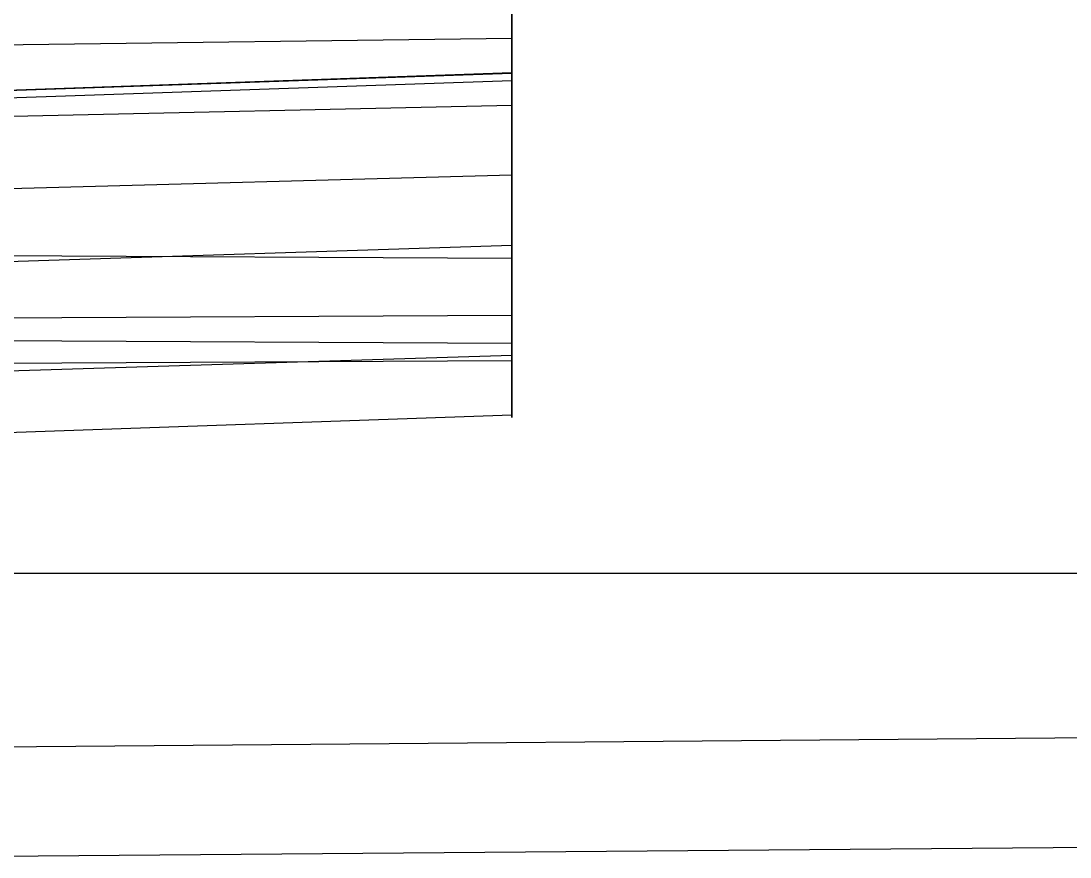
# Model space of a CAD drawing. Extents: x 0 to 702, y -13 to 12.
# Drawn here: x 10.97 to 21.94, y -11.73 to -2.99 of the extents above; entities that cross this region are included whole.
import ezdxf

# ---------------------------------------------------------------- set-up
doc = ezdxf.new("R2010")
doc.units = 0
doc.layers.get('0').update_dxf_attribs({"linetype": 'CONTINUOUS'})

# ---------------------------------------------------------------- blocks, each defined once
blk = doc.blocks.new('*U3')
for p, q in [((16.1, -3.174, 21.939), (3.55, -3.338, 22.346)), ((16.1, -3.174, 21.939), (3.55, -3.338, 22.346)), ((3.55, -3.968, 20.52), (16.1, -3.529, 20.52)), ((3.55, -3.968, 20.52), (16.1, -3.529, 20.52)), ((16.1, -3.54, 20.66), (3.55, -3.973, 20.594)), ((16.1, -3.616, 21.164), (3.55, -4.049, 21.098)), ((16.1, -3.874, 19.793), (3.55, -4.151, 20.133)), ((16.1, -3.874, 19.793), (3.55, -4.151, 20.133)), ((16.1, -4.601, 12.917), (3.55, -4.943, 12.643)), ((16.1, -4.601, 12.917), (3.55, -4.943, 12.643)), ((16.1, -5.337, 17.788), (3.55, -5.745, 17.949)), ((16.1, -5.337, 17.788), (3.55, -5.745, 17.949)), ((16.1, -5.473, 13.258), (3.55, -5.408, 12.825)), ((16.1, -6.07, 17.204), (3.55, -6.135, 17.638)), ((16.1, -6.362, 13.124), (3.55, -6.296, 12.69)), ((16.1, -6.488, 13.19), (3.55, -6.882, 12.997)), ((16.1, -6.488, 13.19), (3.55, -6.882, 12.997)), ((16.1, -6.545, 17.133), (3.55, -6.61, 17.566)), ((16.1, -7.113, 16.526), (3.55, -7.549, 16.563)), ((16.1, -7.113, 16.526), (3.55, -7.549, 16.563))]:
    blk.add_line(p, q)
at = {"extrusion": (0.034899, -0.988166, -0.149367)}
for p, q in [((16.1, -3.54, 20.66), (3.55, -3.973, 20.594)), ((16.1, -3.616, 21.164), (3.55, -4.049, 21.098)), ((16.1, -3.616, 21.164), (16.1, -3.54, 20.66))]:
    blk.add_line(p, q, dxfattribs=at)
at = {"extrusion": (1, 0, 0)}
for p, q in [((16.1, -3.616, 21.164), (16.1, -3.54, 20.66)), ((16.1, -6.362, 13.124), (16.1, -5.473, 13.258)), ((16.1, -6.07, 17.204), (16.1, -6.545, 17.133))]:
    blk.add_line(p, q, dxfattribs=at)
at = {"extrusion": (0.034899, 0.149367, -0.988166)}
for p, q in [((16.1, -5.473, 13.258), (3.55, -5.408, 12.825)), ((16.1, -6.362, 13.124), (16.1, -5.473, 13.258)), ((16.1, -6.362, 13.124), (3.55, -6.296, 12.69))]:
    blk.add_line(p, q, dxfattribs=at)
at = {"extrusion": (0.034899, -0.149367, 0.988166)}
for p, q in [((16.1, -6.07, 17.204), (3.55, -6.135, 17.638)), ((16.1, -6.07, 17.204), (16.1, -6.545, 17.133)), ((16.1, -6.545, 17.133), (3.55, -6.61, 17.566))]:
    blk.add_line(p, q, dxfattribs=at)
at = {"extrusion": (1, 0, 0)}
for centre, radius, start, end in [((-0.765, 15.988, 16.1), 6.421, 85.1538, 112.0372), ((-0.765, 15.988, 16.1), 6.421, 85.1538, 112.0372), ((-0.765, 15.988, 16.1), 4.914, 218.6818, 247.9416), ((-0.765, 15.988, 16.1), 4.914, 218.6818, 247.9416), ((-2.903, 21.271, 16.1), 0.721, 112.0372, 188.5955), ((-2.903, 21.271, 16.1), 0.721, 112.0372, 188.5955), ((-4.467, 20.52, 16.1), 0.938, 309.2476, 0.0039), ((-4.467, 20.52, 16.1), 0.938, 0.0039, 8.5985), ((-0.765, 15.988, 16.1), 4.914, 129.2492, 158.509), ((-0.765, 15.988, 16.1), 4.914, 129.2492, 158.509), ((-5.333, 12.33, 16.1), 0.938, 38.6801, 98.5986), ((-6.21, 18.132, 16.1), 0.938, 278.5939, 338.5124), ((-6.38, 13.243, 16.1), 0.121, 206.0531, 278.5955), ((-6.38, 13.243, 16.1), 0.121, 206.0531, 278.5955), ((-0.765, 15.988, 16.1), 6.371, 175.1538, 206.0531), ((-0.765, 15.988, 16.1), 6.371, 175.1538, 206.0531), ((-6.444, 16.469, 16.1), 0.671, 98.5955, 175.1538), ((-6.444, 16.469, 16.1), 0.671, 98.5955, 175.1538)]:
    blk.add_arc(centre, radius, start, end, dxfattribs=at)
at = {"extrusion": (-1, 0, 0)}
for centre, start, end in [((4.467, 20.52, -16.1), 171.4015, 179.9961), ((4.467, 20.52, -16.1), 179.9961, 230.7524), ((5.333, 12.33, -16.1), 81.4014, 141.3199), ((6.21, 18.132, -16.1), 201.4876, 261.4061)]:
    blk.add_arc(centre, 0.938, start, end, dxfattribs=at)
blk = doc.blocks.new('*U5')
for p, q in [((59.8, -10.17423, 13.075132), (9.519697, -10.593396, 12.945378)), ((59.8, -10.17423, 13.075132), (9.519697, -10.593396, 12.945378)), ((59.71309, -11.319505, 12.72061), (10.09981, -11.733111, 12.592578)), ((59.71309, -11.319505, 12.72061), (10.09981, -11.733111, 12.592578))]:
    blk.add_line(p, q)
blk = doc.blocks.new('*U6')
blk.add_line((9.451, -8.765, 15.988), (650.451, -8.765, 15.988))
blk.add_line((9.451, -8.765, 15.988), (650.451, -8.765, 15.988))

msp = doc.modelspace()

# ---------------------------------------------------------------- block references
for name in ['*U5', '*U3', '*U6']:
    msp.add_blockref(name, (0, 0))

doc.saveas('drawing.dxf')
